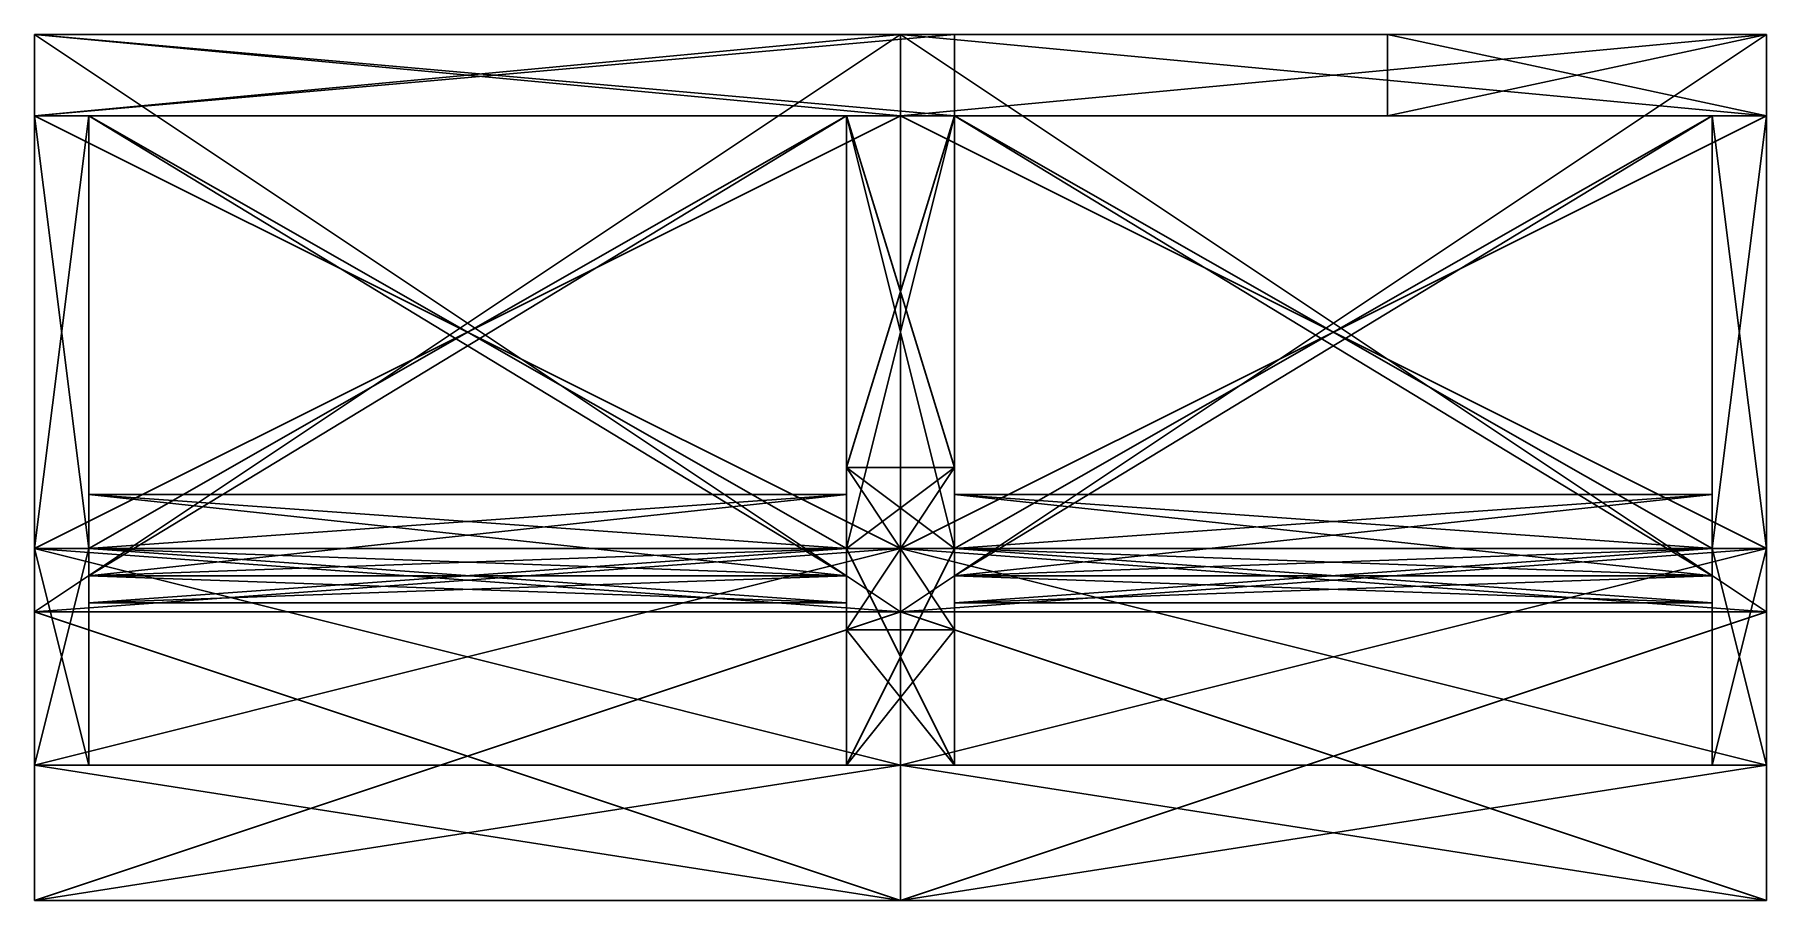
# Model space of a CAD drawing. Extents: x -256 to 256, y -128 to 128.
import ezdxf

# ---------------------------------------------------------------- set-up
doc = ezdxf.new("R2010")
doc.units = 0

msp = doc.modelspace()

# ---------------------------------------------------------------- meshes
at = {"layer": 'OBJECT000', "color": 50}
mesh = msp.add_polyface(dxfattribs=at)
corners = [(240, -24, 96), (240, -88), (240, -24, -96), (240, 104, -96), (240, 104, 96), (256, 104, -96), (256, -24, -96), (256, -88), (256, -24, 96), (256, 104, 96)]
mesh.append_faces([[corners[k] for k in face] for face in [(1, 4, 0), (6, 9, 5), (7, 0, 8), (6, 1, 7), (2, 5, 3), (4, 8, 0), (3, 9, 4)]], dxfattribs={"vtx0": -1})
mesh.append_faces([[corners[k] for k in face] for face in [(1, 3, 4), (6, 8, 9)]], dxfattribs={"vtx0": -1, "vtx2": -1})
mesh.append_faces([[corners[k] for k in face] for face in [(1, 2, 3), (6, 7, 8), (7, 1, 0), (6, 2, 1), (2, 6, 5), (4, 9, 8), (3, 5, 9)]], dxfattribs={"vtx2": -1})
at = {"layer": 'OBJECT001', "color": 50}
mesh = msp.add_polyface(dxfattribs=at)
corners = [(144, 104, 64), (144, 128, 64), (256, 128, 64), (256, 104, 64), (144, 128, -64), (144, 104, -64), (256, 104, -64), (256, 128, -64)]
mesh.append_faces([[corners[k] for k in face] for face in [(1, 3, 0), (5, 7, 4), (4, 0, 5), (6, 2, 7), (5, 3, 6), (7, 1, 4)]], dxfattribs={"vtx0": -1})
mesh.append_faces([[corners[k] for k in face] for face in [(1, 2, 3), (5, 6, 7), (4, 1, 0), (6, 3, 2), (5, 0, 3), (7, 2, 1)]], dxfattribs={"vtx2": -1})
at = {"layer": 'OBJECT002', "color": 50}
mesh = msp.add_polyface(dxfattribs=at)
corners = [(0, 128, 64), (0, 104, 64), (256, 104, 64), (256, 128, 64), (256, 128, 128), (256, 104, 96), (0, 104, 96), (0, 128, 128)]
mesh.append_faces([[corners[k] for k in face] for face in [(1, 3, 0), (5, 7, 4), (6, 0, 7), (2, 4, 3), (1, 5, 2), (3, 7, 0)]], dxfattribs={"vtx0": -1})
mesh.append_faces([[corners[k] for k in face] for face in [(1, 2, 3), (5, 6, 7), (6, 1, 0), (2, 5, 4), (1, 6, 5), (3, 4, 7)]], dxfattribs={"vtx2": -1})
at = {"layer": 'OBJECT003', "color": 50}
mesh = msp.add_polyface(dxfattribs=at)
corners = [(16, -32, 72), (16, -40, 72), (240, -40, 72), (240, -32, 72), (16, -24, 96), (16, -8, 96), (240, -8, 96), (240, -24, 96)]
mesh.append_faces([[corners[k] for k in face] for face in [(1, 3, 0), (5, 7, 4), (0, 4, 1), (2, 6, 3), (3, 5, 0), (1, 7, 2)]], dxfattribs={"vtx0": -1})
mesh.append_faces([[corners[k] for k in face] for face in [(1, 2, 3), (5, 6, 7), (0, 5, 4), (2, 7, 6), (3, 6, 5), (1, 4, 7)]], dxfattribs={"vtx2": -1})
at = {"layer": 'OBJECT004', "color": 50}
mesh = msp.add_polyface(dxfattribs=at)
corners = [(16, 104, 72), (16, -32, 72), (240, -32, 72), (240, 104, 72), (16, -24, 80), (16, 104, 80), (240, 104, 80), (240, -24, 80)]
mesh.append_faces([[corners[k] for k in face] for face in [(1, 3, 0), (5, 7, 4), (0, 4, 1), (2, 6, 3), (3, 5, 0), (1, 7, 2)]], dxfattribs={"vtx0": -1})
mesh.append_faces([[corners[k] for k in face] for face in [(1, 2, 3), (5, 6, 7), (0, 5, 4), (2, 7, 6), (3, 6, 5), (1, 4, 7)]], dxfattribs={"vtx2": -1})
at = {"layer": 'OBJECT005', "color": 50}
mesh = msp.add_polyface(dxfattribs=at)
corners = [(256, -42.666992, 128), (256, -24, 96), (256, -88), (256, -128), (0, -128), (0, -88), (0, -24, 96), (0, -42.666992, 128)]
mesh.append_faces([[corners[k] for k in face] for face in [(1, 3, 0), (5, 7, 4), (6, 0, 7), (4, 2, 5), (3, 7, 0), (5, 1, 6)]], dxfattribs={"vtx0": -1})
mesh.append_faces([[corners[k] for k in face] for face in [(1, 2, 3), (5, 6, 7), (6, 1, 0), (4, 3, 2), (3, 4, 7), (5, 2, 1)]], dxfattribs={"vtx2": -1})
at = {"layer": 'OBJECT006', "color": 50}
mesh = msp.add_polyface(dxfattribs=at)
corners = [(256, -24, -96), (256, -42.667542, -128), (256, -128), (256, -88), (0, -42.667542, -128), (0, -24, -96), (0, -88), (0, -128)]
mesh.append_faces([[corners[k] for k in face] for face in [(1, 3, 0), (5, 7, 4), (4, 0, 5), (6, 2, 7), (1, 7, 2), (5, 3, 6)]], dxfattribs={"vtx0": -1})
mesh.append_faces([[corners[k] for k in face] for face in [(1, 2, 3), (5, 6, 7), (4, 1, 0), (6, 3, 2), (1, 4, 7), (5, 0, 3)]], dxfattribs={"vtx2": -1})
at = {"layer": 'OBJECT007', "color": 50}
mesh = msp.add_polyface(dxfattribs=at)
corners = [(16, -32, -72), (16, 104, -72), (240, 104, -72), (240, -32, -72), (16, 104, -80), (16, -24, -80), (240, -24, -80), (240, 104, -80)]
mesh.append_faces([[corners[k] for k in face] for face in [(1, 3, 0), (5, 7, 4), (4, 0, 5), (6, 2, 7), (7, 1, 4), (5, 3, 6)]], dxfattribs={"vtx0": -1})
mesh.append_faces([[corners[k] for k in face] for face in [(1, 2, 3), (5, 6, 7), (4, 1, 0), (6, 3, 2), (7, 2, 1), (5, 0, 3)]], dxfattribs={"vtx2": -1})
at = {"layer": 'OBJECT008', "color": 50}
mesh = msp.add_polyface(dxfattribs=at)
corners = [(16, -40, -72), (16, -32, -72), (240, -32, -72), (240, -40, -72), (16, -8, -96), (16, -24, -96), (240, -24, -96), (240, -8, -96)]
mesh.append_faces([[corners[k] for k in face] for face in [(1, 3, 0), (5, 7, 4), (4, 0, 5), (6, 2, 7), (7, 1, 4), (5, 3, 6)]], dxfattribs={"vtx0": -1})
mesh.append_faces([[corners[k] for k in face] for face in [(1, 2, 3), (5, 6, 7), (4, 1, 0), (6, 3, 2), (7, 2, 1), (5, 0, 3)]], dxfattribs={"vtx2": -1})
at = {"layer": 'OBJECT009', "color": 50}
mesh = msp.add_polyface(dxfattribs=at)
corners = [(0, 104, -64), (0, 128, -64), (256, 128, -64), (256, 104, -64), (0, 128, -128), (0, 104, -96), (256, 104, -96), (256, 128, -128)]
mesh.append_faces([[corners[k] for k in face] for face in [(1, 3, 0), (5, 7, 4), (0, 4, 1), (6, 2, 7), (5, 3, 6), (7, 1, 4)]], dxfattribs={"vtx0": -1})
mesh.append_faces([[corners[k] for k in face] for face in [(1, 2, 3), (5, 6, 7), (0, 5, 4), (6, 3, 2), (5, 0, 3), (7, 2, 1)]], dxfattribs={"vtx2": -1})
at = {"layer": 'OBJECT010', "color": 50}
mesh = msp.add_polyface(dxfattribs=at)
corners = [(-16, -48), (-16, -88), (16, -88), (16, -48), (-16, -24, 96), (-16, 0, 64), (16, 0, 64), (16, -24, 96)]
mesh.append_faces([[corners[k] for k in face] for face in [(1, 3, 0), (5, 7, 4), (6, 2, 7), (0, 4, 1), (1, 7, 2), (3, 5, 0)]], dxfattribs={"vtx0": -1})
mesh.append_faces([[corners[k] for k in face] for face in [(1, 2, 3), (5, 6, 7), (6, 3, 2), (0, 5, 4), (1, 4, 7), (3, 6, 5)]], dxfattribs={"vtx2": -1})
at = {"layer": 'OBJECT011', "color": 50}
mesh = msp.add_polyface(dxfattribs=at)
corners = [(-16, -88), (-16, -48), (16, -48), (16, -88), (16, -24, -96), (16, 0, -64), (-16, 0, -64), (-16, -24, -96)]
mesh.append_faces([[corners[k] for k in face] for face in [(1, 3, 0), (5, 7, 4), (2, 4, 3), (6, 0, 7), (7, 3, 4), (5, 1, 6)]], dxfattribs={"vtx0": -1})
mesh.append_faces([[corners[k] for k in face] for face in [(1, 2, 3), (5, 6, 7), (2, 5, 4), (6, 1, 0), (7, 0, 3), (5, 2, 1)]], dxfattribs={"vtx2": -1})
at = {"layer": 'OBJECT012', "color": 50}
mesh = msp.add_polyface(dxfattribs=at)
corners = [(16, -24, 96), (16, 0, 64), (-16, 0, 64), (-16, -24, 96), (-16, 104, 96), (-16, 104, 64), (16, 104, 64), (16, 104, 96)]
mesh.append_faces([[corners[k] for k in face] for face in [(1, 3, 0), (5, 7, 4), (6, 0, 7), (2, 4, 3), (5, 1, 6), (3, 7, 0)]], dxfattribs={"vtx0": -1})
mesh.append_faces([[corners[k] for k in face] for face in [(1, 2, 3), (5, 6, 7), (6, 1, 0), (2, 5, 4), (5, 2, 1), (3, 4, 7)]], dxfattribs={"vtx2": -1})
at = {"layer": 'OBJECT013', "color": 50}
mesh = msp.add_polyface(dxfattribs=at)
corners = [(-256, 128, -128), (-256, 104, -96), (16, 104, -96), (16, 128, -128), (16, 128, 128), (16, 104, 96), (-256, 104, 96), (-256, 128, 128)]
mesh.append_faces([[corners[k] for k in face] for face in [(1, 3, 0), (5, 7, 4), (6, 0, 7), (2, 4, 3), (1, 5, 2), (3, 7, 0)]], dxfattribs={"vtx0": -1})
mesh.append_faces([[corners[k] for k in face] for face in [(1, 2, 3), (5, 6, 7), (6, 1, 0), (2, 5, 4), (1, 6, 5), (3, 4, 7)]], dxfattribs={"vtx2": -1})
at = {"layer": 'OBJECT014', "color": 50}
mesh = msp.add_polyface(dxfattribs=at)
corners = [(-256, -24, 96), (-256, -88), (-256, -24, -96), (-256, 104, -96), (-256, 104, 96), (-240, 104, -96), (-240, -24, -96), (-240, -88), (-240, -24, 96), (-240, 104, 96)]
mesh.append_faces([[corners[k] for k in face] for face in [(1, 4, 0), (6, 9, 5), (7, 0, 8), (6, 1, 7), (2, 5, 3), (4, 8, 0), (3, 9, 4)]], dxfattribs={"vtx0": -1})
mesh.append_faces([[corners[k] for k in face] for face in [(1, 3, 4), (6, 8, 9)]], dxfattribs={"vtx0": -1, "vtx2": -1})
mesh.append_faces([[corners[k] for k in face] for face in [(1, 2, 3), (6, 7, 8), (7, 1, 0), (6, 2, 1), (2, 6, 5), (4, 9, 8), (3, 5, 9)]], dxfattribs={"vtx2": -1})
at = {"layer": 'OBJECT015', "color": 50}
mesh = msp.add_polyface(dxfattribs=at)
corners = [(-256, -128), (-256, -88), (-256, -24, 96), (-256, -42.666992, 128), (0, -42.666992, 128), (0, -24, 96), (0, -88), (0, -128)]
mesh.append_faces([[corners[k] for k in face] for face in [(1, 3, 0), (5, 7, 4), (2, 4, 3), (0, 6, 1), (7, 3, 4), (1, 5, 2)]], dxfattribs={"vtx0": -1})
mesh.append_faces([[corners[k] for k in face] for face in [(1, 2, 3), (5, 6, 7), (2, 5, 4), (0, 7, 6), (7, 0, 3), (1, 6, 5)]], dxfattribs={"vtx2": -1})
at = {"layer": 'OBJECT016', "color": 50}
mesh = msp.add_polyface(dxfattribs=at)
corners = [(-256, -42.667542, -128), (-256, -24, -96), (-256, -88), (-256, -128), (0, -24, -96), (0, -42.667542, -128), (0, -128), (0, -88)]
mesh.append_faces([[corners[k] for k in face] for face in [(1, 3, 0), (5, 7, 4), (0, 4, 1), (2, 6, 3), (5, 3, 6), (1, 7, 2)]], dxfattribs={"vtx0": -1})
mesh.append_faces([[corners[k] for k in face] for face in [(1, 2, 3), (5, 6, 7), (0, 5, 4), (2, 7, 6), (5, 0, 3), (1, 4, 7)]], dxfattribs={"vtx2": -1})
at = {"layer": 'OBJECT017', "color": 50}
mesh = msp.add_polyface(dxfattribs=at)
corners = [(-240, -32, 72), (-240, -40, 72), (-16, -40, 72), (-16, -32, 72), (-240, -24, 96), (-240, -8, 96), (-16, -8, 96), (-16, -24, 96)]
mesh.append_faces([[corners[k] for k in face] for face in [(1, 3, 0), (5, 7, 4), (0, 4, 1), (2, 6, 3), (3, 5, 0), (1, 7, 2)]], dxfattribs={"vtx0": -1})
mesh.append_faces([[corners[k] for k in face] for face in [(1, 2, 3), (5, 6, 7), (0, 5, 4), (2, 7, 6), (3, 6, 5), (1, 4, 7)]], dxfattribs={"vtx2": -1})
at = {"layer": 'OBJECT018', "color": 50}
mesh = msp.add_polyface(dxfattribs=at)
corners = [(-240, 104, 72), (-240, -32, 72), (-16, -32, 72), (-16, 104, 72), (-240, -24, 80), (-240, 104, 80), (-16, 104, 80), (-16, -24, 80)]
mesh.append_faces([[corners[k] for k in face] for face in [(1, 3, 0), (5, 7, 4), (0, 4, 1), (2, 6, 3), (3, 5, 0), (1, 7, 2)]], dxfattribs={"vtx0": -1})
mesh.append_faces([[corners[k] for k in face] for face in [(1, 2, 3), (5, 6, 7), (0, 5, 4), (2, 7, 6), (3, 6, 5), (1, 4, 7)]], dxfattribs={"vtx2": -1})
at = {"layer": 'OBJECT019', "color": 50}
mesh = msp.add_polyface(dxfattribs=at)
corners = [(-240, -40, -72), (-240, -32, -72), (-16, -32, -72), (-16, -40, -72), (-240, -8, -96), (-240, -24, -96), (-16, -24, -96), (-16, -8, -96)]
mesh.append_faces([[corners[k] for k in face] for face in [(1, 3, 0), (5, 7, 4), (4, 0, 5), (6, 2, 7), (7, 1, 4), (5, 3, 6)]], dxfattribs={"vtx0": -1})
mesh.append_faces([[corners[k] for k in face] for face in [(1, 2, 3), (5, 6, 7), (4, 1, 0), (6, 3, 2), (7, 2, 1), (5, 0, 3)]], dxfattribs={"vtx2": -1})
at = {"layer": 'OBJECT020', "color": 50}
mesh = msp.add_polyface(dxfattribs=at)
corners = [(-240, -32, -72), (-240, 104, -72), (-16, 104, -72), (-16, -32, -72), (-240, 104, -80), (-240, -24, -80), (-16, -24, -80), (-16, 104, -80)]
mesh.append_faces([[corners[k] for k in face] for face in [(1, 3, 0), (5, 7, 4), (4, 0, 5), (6, 2, 7), (7, 1, 4), (5, 3, 6)]], dxfattribs={"vtx0": -1})
mesh.append_faces([[corners[k] for k in face] for face in [(1, 2, 3), (5, 6, 7), (4, 1, 0), (6, 3, 2), (7, 2, 1), (5, 0, 3)]], dxfattribs={"vtx2": -1})
at = {"layer": 'OBJECT021', "color": 50}
mesh = msp.add_polyface(dxfattribs=at)
corners = [(-16, -24, -96), (-16, 0, -64), (16, 0, -64), (16, -24, -96), (16, 104, -96), (16, 104, -64), (-16, 104, -64), (-16, 104, -96)]
mesh.append_faces([[corners[k] for k in face] for face in [(1, 3, 0), (5, 7, 4), (2, 4, 3), (0, 6, 1), (1, 5, 2), (7, 3, 4)]], dxfattribs={"vtx0": -1})
mesh.append_faces([[corners[k] for k in face] for face in [(1, 2, 3), (5, 6, 7), (2, 5, 4), (0, 7, 6), (1, 6, 5), (7, 0, 3)]], dxfattribs={"vtx2": -1})
at = {"layer": 'OBJECT022', "color": 50}
mesh = msp.add_polyface(dxfattribs=at)
corners = [(-256, -24, 96), (-256, 104, 96), (-256, 128, 128), (-256, -42.667236, 128), (0, 104, 96), (0, -24, 96), (0, -42.667236, 128), (0, 128, 128)]
mesh.append_faces([[corners[k] for k in face] for face in [(1, 3, 0), (5, 7, 4), (2, 6, 3), (0, 4, 1), (5, 3, 6), (1, 7, 2)]], dxfattribs={"vtx0": -1})
mesh.append_faces([[corners[k] for k in face] for face in [(1, 2, 3), (5, 6, 7), (2, 7, 6), (0, 5, 4), (5, 0, 3), (1, 4, 7)]], dxfattribs={"vtx2": -1})
at = {"layer": 'OBJECT023', "color": 50}
mesh = msp.add_polyface(dxfattribs=at)
corners = [(-256, -42.667236, -128), (-256, 128, -128), (-256, 104, -96), (-256, -24, -96), (0, 128, -128), (0, -42.667236, -128), (0, -24, -96), (0, 104, -96)]
mesh.append_faces([[corners[k] for k in face] for face in [(1, 3, 0), (5, 7, 4), (0, 4, 1), (2, 6, 3), (5, 3, 6), (1, 7, 2)]], dxfattribs={"vtx0": -1})
mesh.append_faces([[corners[k] for k in face] for face in [(1, 2, 3), (5, 6, 7), (0, 5, 4), (2, 7, 6), (5, 0, 3), (1, 4, 7)]], dxfattribs={"vtx2": -1})
at = {"layer": 'OBJECT024', "color": 50}
mesh = msp.add_polyface(dxfattribs=at)
corners = [(256, 104, 96), (256, -24, 96), (256, -42.667236, 128), (256, 128, 128), (0, -24, 96), (0, 104, 96), (0, 128, 128), (0, -42.667236, 128)]
mesh.append_faces([[corners[k] for k in face] for face in [(1, 3, 0), (5, 7, 4), (6, 2, 7), (4, 0, 5), (1, 7, 2), (5, 3, 6)]], dxfattribs={"vtx0": -1})
mesh.append_faces([[corners[k] for k in face] for face in [(1, 2, 3), (5, 6, 7), (6, 3, 2), (4, 1, 0), (1, 4, 7), (5, 0, 3)]], dxfattribs={"vtx2": -1})
at = {"layer": 'OBJECT025', "color": 50}
mesh = msp.add_polyface(dxfattribs=at)
corners = [(256, 128, -128), (256, -42.667236, -128), (256, -24, -96), (256, 104, -96), (0, -42.667236, -128), (0, 128, -128), (0, 104, -96), (0, -24, -96)]
mesh.append_faces([[corners[k] for k in face] for face in [(1, 3, 0), (5, 7, 4), (4, 0, 5), (6, 2, 7), (1, 7, 2), (5, 3, 6)]], dxfattribs={"vtx0": -1})
mesh.append_faces([[corners[k] for k in face] for face in [(1, 2, 3), (5, 6, 7), (4, 1, 0), (6, 3, 2), (1, 4, 7), (5, 0, 3)]], dxfattribs={"vtx2": -1})

doc.saveas('drawing.dxf')
